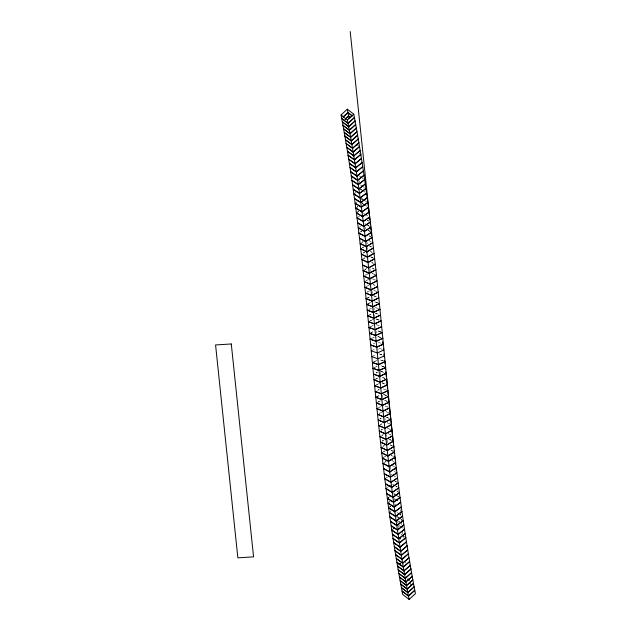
<?xml version="1.0" encoding="UTF-8"?>
<svg xmlns="http://www.w3.org/2000/svg" width="631" height="631" viewBox="0 0 631 631"><rect width="100%" height="100%" fill="white"/><g stroke="black" fill="none" stroke-linecap="round" stroke-linejoin="round"><path stroke-width="0.47" stroke-dasharray="3.15 2.37" d="M392.498 529.48L393.918 528.336L391.788 530.056M389.224 512.356L391.378 510.724M389.311 507.221L390.739 506.149L388.593 507.758M353.849 193.898L356.002 192.313M387.955 503.088L390.108 501.503L388.672 502.568M355.119 203.269L357.28 201.707M388.041 497.835L389.477 496.794L387.324 498.356M356.468 207.544L357.911 206.518L355.75 208.064M357.099 212.418L358.542 211.409M356.381 212.923L358.818 211.251M357.012 217.845L359.449 216.173M386.062 488.686L387.686 487.574M384.807 478.748L387.253 477.107L385.62 478.211M358.258 227.901L360.703 226.292M362.147 230.922L360.514 231.971L362.147 230.962M362.967 253.149L364.615 252.179L362.975 253.173M382.757 446.472L384.405 445.502L382.765 446.488M365.223 257.637L363.574 258.584L365.231 257.677M383.806 440.13L382.157 441.077L383.806 440.17M381.558 435.635L383.206 434.712L381.558 435.658M364.781 269.587L366.43 268.68M364.781 269.611L366.437 268.719M367.857 273.822L365.381 275.155L367.865 273.87M368.457 279.462L365.972 280.771L368.457 279.509M381.432 418.172L379.783 419.039L381.44 418.203M381.676 412.146L379.192 413.423L381.684 412.185M381.1 406.522L378.608 407.776L381.1 406.561M366.075 298.629L370.223 296.578L367.731 297.816M378.032 402.097L380.517 400.866M366.65 304.347L370.807 302.336M375.792 397.191L379.941 395.172L376.62 396.796M376.368 402.917L381.353 400.496M368.315 303.558L370.807 302.367M367.802 315.871L371.959 313.915L369.466 315.098M374.64 385.675L379.633 383.325L376.305 384.902M368.378 321.66L373.371 319.341L370.042 320.895M375.729 379.113L378.229 377.953M370.61 326.7L373.11 325.549L368.946 327.457M374.065 379.886L378.229 377.969M369.521 333.278L373.686 331.385L371.186 332.521M374.593 367.502L377.093 366.366L372.929 368.259M371.754 338.35L374.254 337.222L370.089 339.107M372.361 362.439L377.354 360.183L374.025 361.689M373.158 343.808L374.822 343.067M371.225 350.773L375.39 348.904M371.793 356.602L375.958 354.732M378.19 342.262L381.652 343.509M382.22 349.345L377.89 347.784L378.079 349.724M379.081 325.706L376.478 324.752L379.073 325.699M381.029 371.367L384.492 372.645L381.021 371.344M375.327 313.102L378.797 314.419L375.327 313.071M382.165 382.907L385.636 384.224L382.165 382.875M383.309 394.359L387.655 396.055L383.301 394.312M373.584 295.75L377.062 297.138L373.584 295.694M387.363 401.426L383.885 400.038L387.363 401.411M375.019 285.378L373.276 284.652L375.019 285.354M372.684 278.973L375.303 280.093L372.684 278.926M386.495 417.249L389.982 418.739L386.487 417.194M374.711 274.485L372.093 273.333L376.455 275.25M387.671 428.291L390.297 429.474L387.663 428.236M390.889 434.956L388.262 433.742L390.889 434.933M370.279 256.651L372.905 257.905M388.862 439.152L392.364 440.817L389.729 439.523M372.298 252.471L370.547 251.611L372.298 252.447M371.146 257.022L374.664 258.734M390.337 444.934L393.847 446.645M369.932 246.208L371.691 247.084M390.329 444.887L392.088 445.762M390.936 450.25L392.695 451.126M369.6 245.987L371.138 246.784M391.37 450.424L392.916 451.212M369.135 235.797L370.681 236.609L369.135 235.749M367.739 230.149L370.058 231.396M366.343 224.549L369.435 226.253M368.512 230.528L371.604 232.232M396.915 472.879L393.815 471.183L395.361 472.012M392.884 475.332L395.984 477.075L394.43 476.16M364.781 223.611L367.108 224.92M367.881 225.362L370.989 227.105M391.323 474.378L393.657 475.719M395.053 481.169L396.607 482.06L393.492 480.215M365.081 214.366L368.188 216.157L366.627 215.218M392.569 484.237L394.903 485.61M395.676 486.067L397.23 486.974L394.115 485.089M363.511 213.388L365.846 214.761M397.08 491.36L398.642 492.29L397.08 491.328M362.241 203.521L365.365 205.39M393.807 493.75L396.931 495.658M397.711 496.132L400.054 497.559M363.164 199.609L361.602 198.655L362.233 203.442L363.795 204.397M363.945 200.082L367.068 201.999L365.499 201.013M364.576 204.878L366.919 206.313M393.799 493.679L395.361 494.649M396.142 495.13L398.484 496.589M361.595 198.576L364.718 200.524M360.309 189.126L363.448 191.114M360.451 184.986L362.801 186.5M360.301 189.055L361.871 190.065M362.659 190.578L365.01 192.092M397.096 512.498L399.455 514.036M362.013 185.948L364.371 187.502M398.658 513.476L401.024 515.046M398.516 517.42L396.938 516.371L397.183 518.067M399.297 517.941L401.663 519.502M360.727 176.964L363.874 179.062M397.719 516.836L400.086 518.43M398.358 521.23L399.936 522.287L398.35 521.174M359.142 175.86L362.297 177.989M398.989 525.497L401.355 527.114M400.567 526.538L402.933 528.171M401.048 534.394L403.422 536.05M402.633 535.474L405.007 537.147M359.22 153.278L360.814 154.437M357.398 145.02L359.528 146.589M398.319 525.749L398.579 527.453M397.688 521.498L397.948 523.233M359.142 180.797L359.402 182.604M394.422 498.332L394.675 500.202M365.207 227.113L365.412 228.816M390.408 466.916L390.723 469.48M366.982 242.154L367.187 243.921M367.597 247.565L367.802 249.355M387.3 440.044L387.6 442.749M386.7 434.68L386.906 436.502M369.94 268.79L370.239 271.567M384.942 418.29L385.139 420.159M400.235 509.659L400.433 511.536M400.527 512.475L400.827 515.282M401.213 519.037L401.411 520.914M401.513 521.845L401.805 524.661M402.586 532.162L402.783 534.039M402.886 534.97L403.177 537.786M405.536 560.281L405.828 563.097M372.322 291.546L372.519 293.447M382.536 394.919L382.82 397.782M373.978 307.928L374.167 309.853M374.656 314.703L374.846 316.636M376.281 331.236L376.47 333.176M380.154 371.02L380.446 373.923M386.219 461.3L384.587 462.326L386.227 461.34M363.385 241.436L361.744 242.446L363.393 241.484M385.612 456.087L383.151 457.601L385.62 456.134M364 246.784L362.36 247.77L364.008 246.824M385.005 450.826L383.364 451.812L385.013 450.865M382.615 429.238L380.966 430.145L382.615 429.277M382.023 423.724L380.367 424.616L382.023 423.764M369.048 285.133L366.564 286.419L369.048 285.18M369.632 290.844L367.147 292.098L369.64 290.875M371.383 308.109L368.89 309.3L371.391 308.141M379.373 389.461L377.709 390.25L379.373 389.485M377.661 372.172L375.997 372.929L377.661 372.187M381.085 337.68L376.754 336.11L381.085 337.68M381.921 354.867L378.458 353.605L381.921 354.867M383.356 361.011L379.894 359.757L383.356 361.011M381.384 332.166L377.046 330.581L381.384 332.166M383.924 366.832L380.461 365.57L383.924 366.832M379.373 320.217L375.035 318.6L379.373 320.209M385.06 378.442L381.597 377.149L385.06 378.434M378.221 308.638L375.619 307.636L378.221 308.622M386.211 389.982L383.601 388.98L386.204 389.966M377.646 302.872L374.167 301.515L377.646 302.864M376.478 291.427L373.867 290.363L376.478 291.412M387.947 407.105L385.328 406.041L387.939 407.09M388.522 412.753L385.912 411.664L388.522 412.737M389.698 423.937L387.079 422.786L389.698 423.922M374.112 268.916L372.361 268.128L374.112 268.893M373.513 263.387L371.762 262.575L373.513 263.364M371.296 241.87L368.985 240.687L371.296 241.854M393.523 456.521L391.212 455.337L393.523 456.505M394.138 461.75L391.819 460.535L394.13 461.734M394.746 466.924L392.427 465.678L394.746 466.901M368.812 221.173L367.258 220.298L368.812 221.15M411.294 584.621L409.866 583.525L411.294 584.614"/><path stroke-width="0.95" d="M341.024 114.984L347.318 109.179L353.754 114.195C369.711 197.85 377.37 282.798 385.659 367.471C393.01 443.159 401.071 518.903 415.427 593.637L409.133 599.45L402.696 594.434C388.341 519.699 380.28 443.948 372.929 368.259C364.639 283.595 356.98 198.647 341.024 114.984L347.452 120L350 133.748L356.318 128.038L349.992 133.709L350.631 137.306L356.957 131.634L350.623 137.266L353.171 152.095L359.528 146.589L353.163 152.047L353.81 155.936L360.167 150.478L353.802 155.889L356.349 171.947L362.738 166.702L356.334 171.884L358.242 184.646L364.663 179.59L358.234 184.575L358.873 189.016L365.302 184.023L358.858 188.945L359.496 193.449L365.941 188.527L359.489 193.378L360.127 197.953L366.579 193.11L360.12 197.882L360.751 202.527L367.218 197.755L360.743 202.456L361.374 207.173L367.849 202.48L361.366 207.094L361.997 211.882L368.48 207.268L361.989 211.803L362.62 216.662L369.111 212.126L362.604 216.583L363.235 221.513L369.742 217.056L363.227 221.426L363.85 226.426L370.365 222.049L363.842 226.34L357.635 222.838L363.85 226.426M347.452 120L353.754 114.195M408.494 596.066L414.788 590.253L408.486 596.043L402.057 591.05L408.494 596.066L409.133 599.45M407.847 592.619L414.149 586.83L407.839 592.588L401.419 587.627L407.847 592.619L408.486 596.043M345.102 119.235L348.604 116.025L347.318 109.179M345.11 119.251L348.612 116.057L350.749 117.689L348.612 116.057L349.093 118.675M406.553 585.584L412.871 579.85L406.545 585.552L400.141 580.646L406.553 585.584L407.839 592.588M403.312 567.095L409.653 561.543L403.304 567.056L396.931 562.339L403.312 567.095L406.545 585.552M402.665 563.231L409.014 557.717L402.657 563.191L396.284 558.514L402.665 563.231L403.304 567.056M402.01 559.311L408.367 553.837L402.002 559.263L395.637 554.633L402.01 559.311L402.657 563.191M400.062 547.156L406.443 541.84L400.054 547.109L393.712 542.628L400.062 547.156L402.002 559.263M397.404 530.261L398.824 529.101M397.459 530.032L403.872 524.937L397.451 529.969L391.141 525.733L397.459 530.032L400.054 547.109M396.804 525.584L403.233 520.543L396.796 525.513L390.502 521.34L396.804 525.584L397.451 529.969M396.158 521.056L402.594 516.087L396.15 520.985L389.863 516.884L396.158 521.056L396.796 525.513M395.511 516.458L401.955 511.56L395.503 516.387L389.224 512.356L395.511 516.458L396.15 520.985M394.864 511.788L401.324 506.961L394.856 511.717L388.593 507.758L394.864 511.788L395.503 516.387M394.217 507.056L400.685 502.3L394.209 506.977L387.955 503.088L394.217 507.056L394.856 511.717M393.578 502.244L400.054 497.559L393.563 502.166L387.324 498.356L393.578 502.244L394.209 506.977M392.932 497.362L399.423 492.764L392.924 497.283L386.693 493.552L392.932 497.362L393.563 502.166M388.948 486.675L390.392 485.665M391.654 487.4L398.161 482.952L391.646 487.313L385.431 483.748L391.654 487.4L392.924 497.283M391.023 482.313L397.538 477.951L391.015 482.234L384.807 478.748L391.023 482.313L391.646 487.313M364.466 231.396L370.989 227.105L364.45 231.317L358.258 227.901L364.466 231.396L363.842 226.34M390.392 477.162L396.915 472.879L390.376 477.083L384.184 473.676L390.392 477.162L391.015 482.234M365.073 236.436L371.604 232.232L365.065 236.357L358.873 233.028L365.073 236.436L364.45 231.317M389.761 471.949L396.292 467.752L389.745 471.87L383.561 468.549L389.761 471.949L390.376 477.083M365.68 241.539L372.227 237.414L365.672 241.452L359.496 238.21L365.68 241.539L365.065 236.357M389.13 466.68L395.676 462.562L389.122 466.593L382.946 463.359L389.13 466.68L389.745 471.87M366.28 246.697L372.842 242.659L366.272 246.618L360.112 243.456L366.28 246.697L365.672 241.452M388.507 461.34L395.061 457.309L388.499 461.261L382.331 458.106L388.507 461.34L389.122 466.593M366.887 251.919L373.449 247.967L366.871 251.832L360.719 248.756L366.887 251.919L366.272 246.618M387.884 455.953L394.454 452.001L387.876 455.866L381.723 452.798L387.884 455.953L388.499 461.261M367.479 257.196L374.057 253.323L367.471 257.109L361.326 254.119L367.479 257.196L366.871 251.832M368.078 262.52L374.664 258.734L368.07 262.441L361.934 259.53L368.078 262.52L367.471 257.109M386.653 445.013L393.239 441.227L386.645 444.934L380.509 442.023L386.653 445.013L387.876 455.866M368.67 267.899L375.264 264.192L368.662 267.82L362.533 264.988L368.67 267.899L368.07 262.441M386.046 439.468L392.64 435.769L386.038 439.389L379.909 436.557L386.046 439.468L386.645 444.934M385.438 433.883L392.04 430.255L385.431 433.805L379.31 431.052L385.438 433.883L386.038 439.389M369.845 278.807L376.455 275.25L369.837 278.736L363.724 276.047L369.845 278.807L368.662 267.82M384.839 428.252L391.449 424.702L384.831 428.181L378.718 425.499L384.839 428.252L385.431 433.805M370.429 284.321L377.046 280.842L370.421 284.258L364.316 281.639L370.429 284.321L369.837 278.736M384.24 422.589L390.857 419.11L384.232 422.518L378.127 419.907L384.24 422.589L384.831 428.181M382.465 405.402L389.098 402.121L382.457 405.347L376.368 402.917L382.465 405.402L384.232 422.518M372.74 306.784L379.381 303.558L372.732 306.729L366.65 304.347L372.74 306.784L370.421 284.258M374.451 323.955L381.108 320.863L374.443 323.924L368.378 321.66L374.451 323.955L372.732 306.729M383.956 349.976L377.283 352.966L371.225 350.773M384.524 355.813L377.851 358.81L371.793 356.602M363.227 221.426L357.012 217.845L363.235 221.513M362.604 216.583L356.381 212.923L362.62 216.662M361.989 211.803L355.75 208.064L361.997 211.882M361.366 207.094L355.119 203.269L361.374 207.173M395.992 499.381L397.554 500.351L395.984 499.326M360.743 202.456L354.488 198.552L360.751 202.527M360.12 197.882L353.849 193.898L360.127 197.953M359.489 193.378L353.21 189.324L359.496 193.449M358.858 188.945L352.571 184.82L358.873 189.016M358.234 184.575L351.932 180.379L358.242 184.646M356.334 171.884L350.008 167.499L356.349 171.947M353.802 155.889L347.436 151.274L353.81 155.936M353.163 152.047L346.798 147.378L353.171 152.095M350.623 137.266L344.226 132.423L350.631 137.306M349.992 133.709L343.587 128.834L350 133.748M400.093 537.304L400.354 538.929M395.298 504.768L395.558 506.606M350.205 31.55L369.924 219.982M370.216 222.798L370.413 224.668M370.807 228.422L371.004 230.291M371.391 234.046L371.588 235.915M382.678 341.852L382.97 344.668M383.364 348.415L383.561 350.292M383.948 354.038L384.247 356.854M384.634 360.601L384.934 363.417M385.225 366.225L385.517 369.04M385.817 371.856L386.306 376.541M386.503 378.419L387.576 388.728M387.876 391.543L388.956 401.852M389.051 402.791L389.54 407.476M389.642 408.415L390.818 419.662M390.912 420.601L391.409 425.286M391.504 426.225L393.168 442.165M393.468 444.973L393.76 447.789M394.052 450.597L394.351 453.413M394.643 456.229L394.935 459.037M395.329 462.791L395.527 464.661M395.921 468.415L396.118 470.284M382.457 405.347L374.443 323.924M380.54 374.893L380.73 376.825M347.957 112.563L343.059 117.082L347.965 112.594L352.248 115.907L347.965 112.594M354.393 117.579L348.091 123.392L341.663 118.376L348.091 123.392L354.393 117.579M355.032 121.01L348.73 126.792L342.302 121.807L348.73 126.792L355.032 121.01M413.51 583.367L407.2 589.125L400.78 584.156L407.2 589.125L413.51 583.367M355.671 124.496L349.361 130.246L342.941 125.293L349.361 130.246L355.671 124.496M412.224 576.292L405.907 581.987L399.494 577.089L405.907 581.987L412.224 576.292M411.586 572.68L405.26 578.343L398.855 573.476L405.26 578.343L411.586 572.68M357.596 135.279L351.27 140.918L344.865 136.075L351.27 140.918L357.596 135.279M410.939 569.02L404.613 574.652L398.208 569.817L404.613 574.652L410.939 569.02M358.242 138.986L351.901 144.586L345.512 139.782L351.901 144.586L358.242 138.986M400.385 563.617L398.981 564.863L400.393 563.633M410.3 565.313L403.958 570.905L397.569 566.102L403.958 570.905L410.3 565.313M358.881 142.756L352.54 148.309L346.151 143.552L352.54 148.309L358.881 142.756M407.729 549.901L401.363 555.319L394.998 550.697L401.363 555.319L407.729 549.901M360.814 154.437L354.441 159.84L348.083 155.226L354.441 159.84L360.814 154.437M407.082 545.902L400.709 551.273L394.351 546.691L400.709 551.273L407.082 545.902M361.453 158.46L355.079 163.815L348.722 159.249L355.079 163.815L361.453 158.46M362.099 162.546L355.71 167.846L349.369 163.342L355.71 167.846L362.099 162.546M405.796 537.707L399.407 542.983L393.066 538.503L399.407 542.983L405.796 537.707M405.157 533.518L398.76 538.732L392.427 534.315L398.76 538.732L405.157 533.518M363.385 170.93L356.98 176.112L350.655 171.719L356.98 176.112L363.385 170.93M404.518 529.259L398.106 534.418L391.788 530.056L398.106 534.418L404.518 529.259M364.024 175.221L357.611 180.348L351.293 176.017L357.611 180.348L364.024 175.221M398.792 487.889L392.293 492.417L386.062 488.686L392.293 492.417L398.792 487.889M393.847 446.645L387.268 450.51L381.116 447.434L387.268 450.51L393.847 446.645M375.863 269.705L369.261 273.333L363.133 270.494L369.261 273.333L375.863 269.705M377.638 286.474L371.012 289.881L364.907 287.271L371.012 289.881L377.638 286.474M390.266 413.479L383.64 416.894L377.535 414.275L383.64 416.894L390.266 413.479M378.221 292.137L371.588 295.482L365.491 292.934L371.58 295.418L378.221 292.137M389.682 407.815L383.049 411.16L376.952 408.612L383.049 411.16L389.682 407.815M378.805 297.832L372.164 301.113L366.075 298.629L372.164 301.113L378.805 297.832M388.522 396.394L381.881 399.628L375.792 397.191L381.881 399.628L388.522 396.394M379.957 309.3L373.307 312.479L367.226 310.097L373.307 312.479L379.957 309.3M387.947 390.652L381.298 393.823L375.216 391.441L381.298 393.823L387.947 390.652M380.532 315.074L373.883 318.205L367.802 315.871L373.883 318.205L380.532 315.074M387.371 384.878L380.714 388.01L374.64 385.675L380.714 388.01L387.371 384.878M386.795 379.089L380.138 382.181L374.065 379.886L380.138 382.181L386.795 379.089M381.676 326.669L375.019 329.729L368.946 327.457L375.019 329.729L381.676 326.669M386.227 373.284L379.562 376.344L373.497 374.08L379.562 376.344L386.227 373.284M382.244 332.482L375.587 335.518L369.521 333.278L375.587 335.518L382.244 332.482M385.659 367.471L378.994 370.5L372.929 368.259L378.994 370.5L385.659 367.471M382.82 338.311L376.155 341.324L370.089 339.107L376.155 341.324L382.82 338.311M385.091 361.642L378.419 364.655L372.361 362.439L378.419 364.639L385.091 361.642M383.388 344.14L376.715 347.129L370.657 344.936L376.715 347.129L383.388 344.14M231.285 343.966L215.573 344.944L237.848 557.843L253.567 556.865L231.285 343.966M409.227 580.078L407.807 578.982L409.227 580.055"/></g></svg>
